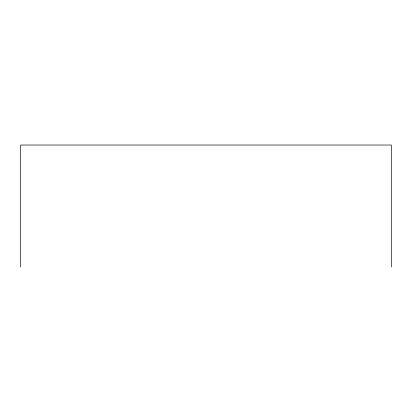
<?xml version="1.0" encoding="UTF-8"?>
<svg xmlns="http://www.w3.org/2000/svg" width="412" height="412" viewBox="0 0 412 412"><rect width="100%" height="100%" fill="white"/><g stroke="black" fill="none" stroke-linecap="round" stroke-linejoin="round"><path stroke-width="0.62" d="M391.4 266.966L391.4 145.034L20.6 145.034L20.6 266.966"/></g></svg>
